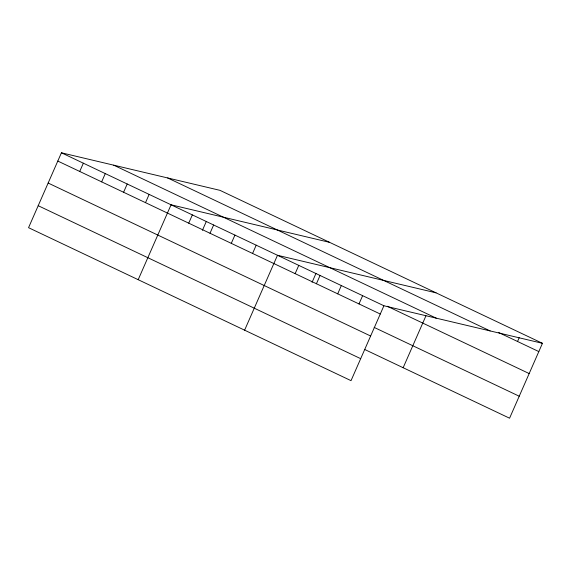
<?xml version="1.0" encoding="UTF-8"?>
<svg xmlns="http://www.w3.org/2000/svg" width="571" height="571" viewBox="0 0 571 571"><rect width="100%" height="100%" fill="white"/><g stroke="black" fill="none" stroke-linecap="round" stroke-linejoin="round"><path stroke-width="0.86" d="M542.45 343.314L219.971 190.343L61.425 152.792L28.55 227.686L351.029 380.657L383.905 305.763L542.45 343.314L509.575 418.208L364.534 349.402M79.726 171.457L83.352 163.199M101.652 181.864L105.285 173.598M123.586 192.263L127.212 183.998M145.512 202.662L149.138 194.404M138.189 279.697L171.064 204.803L329.617 242.354M188.723 223.161L192.348 214.903M202.434 230.299L206.338 221.405M210.007 233.261L213.633 224.995M231.291 243.353L234.917 235.095M252.575 253.453L256.201 245.187M244.609 330.181L277.485 255.287L436.03 292.83M295.143 273.645L298.769 265.379M312.073 282.31L315.984 273.409M316.427 283.737L320.053 275.479M337.711 293.837L341.337 285.571M358.995 303.929L362.621 295.671M403.155 367.724L425.973 315.756M517.54 341.479L519.189 337.725M498.619 332.508L538.824 351.579M167.653 177.952L490.132 330.923M113.743 165.183L436.223 318.154M387.281 306.256L529.174 373.562M61.425 152.792L383.905 305.763M57.799 161.058L380.272 314.029M374.183 327.411L519.225 396.217M48.15 183.041L370.622 336.012M38.2 205.696L360.679 358.667"/></g></svg>
